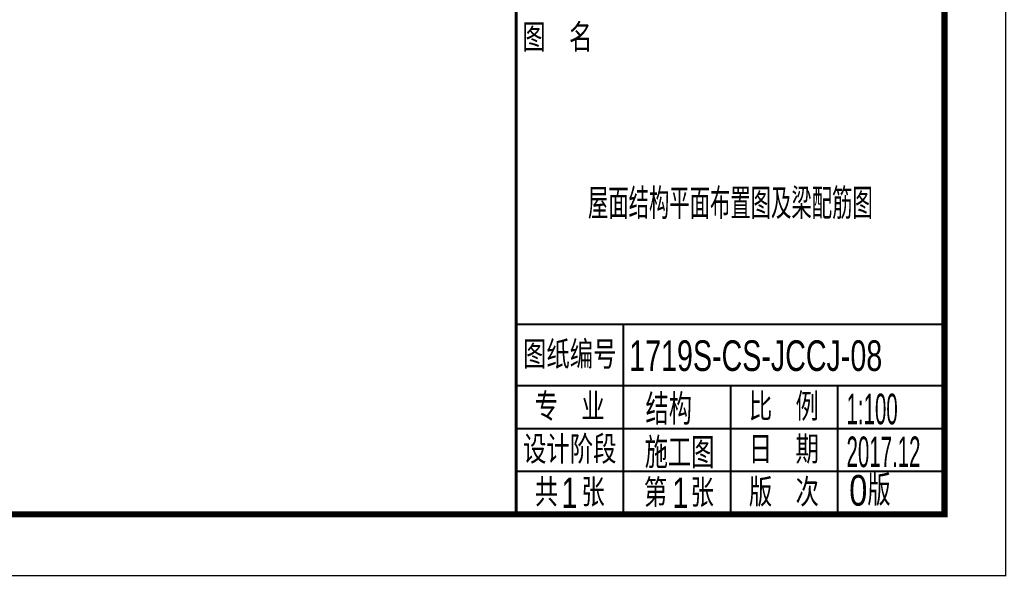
# Model space of a CAD drawing. Extents: x 287065 to 1473467, y 284802 to 344222.
# Drawn here: x 1046231 to 1062357, y 284802 to 293890 of the extents above; entities that cross this region are included whole.
import ezdxf
from ezdxf.enums import TextEntityAlignment as Align

# ---------------------------------------------------------------- set-up
doc = ezdxf.new("R2010")
doc.units = 0
doc.header["$LTSCALE"] = 1000
for name, color, linetype in [('FRAME', 3, 'CONTINUOUS'), ('PUB_TEXT', 7, 'CONTINUOUS'), ('TK', 211, 'CONTINUOUS')]:
    doc.layers.add(name, color=color, linetype=linetype)
doc.styles.add('_HZTXT', font='tq__rshz.shx', dxfattribs={"width": 0.8, "bigfont": 'tq__hzdc.shx'})
doc.styles.add('FRAME', font='simhei.ttf', dxfattribs={"width": 0.7})
doc.styles.add('ZSM-FF', font='SJRF', dxfattribs={"width": 0.7, "bigfont": 'HZF'})

# ---------------------------------------------------------------- blocks, each defined once
blk = doc.blocks.new('TK-A2+(891X420)')
at = {"layer": 'FRAME'}
for p, q in [((714637, 354705), (707637, 354705)), ((709387, 354705), (709387, 351605)), ((714637, 353705), (707637, 353705)), ((711137, 353705), (711137, 351605)), ((712887, 353705), (712887, 351605)), ((714637, 353005), (707637, 353005)), ((714637, 352305), (707637, 352305))]:
    blk.add_line(p, q, dxfattribs=at)
for points in [[(626537, 392605, 20, 20, 0), (626537, 350605, 20, 20, 0), (715637, 350605, 20, 20, 0), (715637, 392605, 20, 20, 0)], [(629037, 391605, 100, 100, 0), (629037, 351605, 100, 100, 0), (714637, 351605, 100, 100, 0), (714637, 391605, 100, 100, 0)]]:
    blk.add_lwpolyline(points, format="xyseb", close=True, dxfattribs=at)
blk.add_lwpolyline([(707637, 391605, 50, 50, 0), (707637, 351605, 50, 50, 0)], format="xyseb", dxfattribs=at)
at = {"layer": 'FRAME', "char_height": 400, "style": 'FRAME'}
for s, insert, width, attachment_point in [('图  名', (707737, 359605), 1670.51, 1), ('图纸编号', (708512, 354205), 2325.42, 5), ('专  业', (708512, 353355), 1753.56, 5), ('比  例', (712012, 353355), 1677.63, 5), ('设计阶段', (708512, 352655), 2361.02, 5), ('日  期', (712012, 352655), 1618.31, 5), ('共  张', (708512, 351955), 1741.69, 5), ('第  张', (710296, 351948), 1746.44, 5), ('版  次', (712012, 351955), 1753.56, 5)]:
    blk.add_mtext(s, dxfattribs=dict(at, insert=insert, width=width, attachment_point=attachment_point))
at = {"layer": 'PUB_TEXT', "style": '_HZTXT'}
for s, width, p in [('结构', 0.8, (709750, 353070)), ('1:100', 0.5, (713036, 353077)), ('施工图', 0.8, (709737, 352358)), ('2017.12', 0.5, (713036, 352377))]:
    blk.add_text(s, height=500, dxfattribs=dict(at, width=width)).set_placement(p)

msp = doc.modelspace()

# ---------------------------------------------------------------- block references
at = {"layer": 'TK'}
msp.add_blockref('TK-A2+(891X420)', (346710, -65793.134), dxfattribs=at)

# ---------------------------------------------------------------- texts
at = {"layer": 'PUB_TEXT', "style": '_HZTXT'}
for s, width, p in [('1719S-CS-JCCJ-08', 0.7, (1056193.967, 288154.42)), ('1', 0.7, (1055087.906, 285914.447)), ('1', 0.7, (1056899.392, 285914.447)), ('0版', 0.8, (1059789.514, 285954.703))]:
    msp.add_text(s, height=500, dxfattribs=dict(at, width=width)).set_placement(p)
at = {"layer": 'TK', "style": 'ZSM-FF', "width": 0.7}
msp.add_text('屋面结构平面布置图及梁配筋图', height=500, dxfattribs=at).set_placement((1057846.971, 290911.708), align=Align.MIDDLE)

doc.saveas('drawing.dxf')
